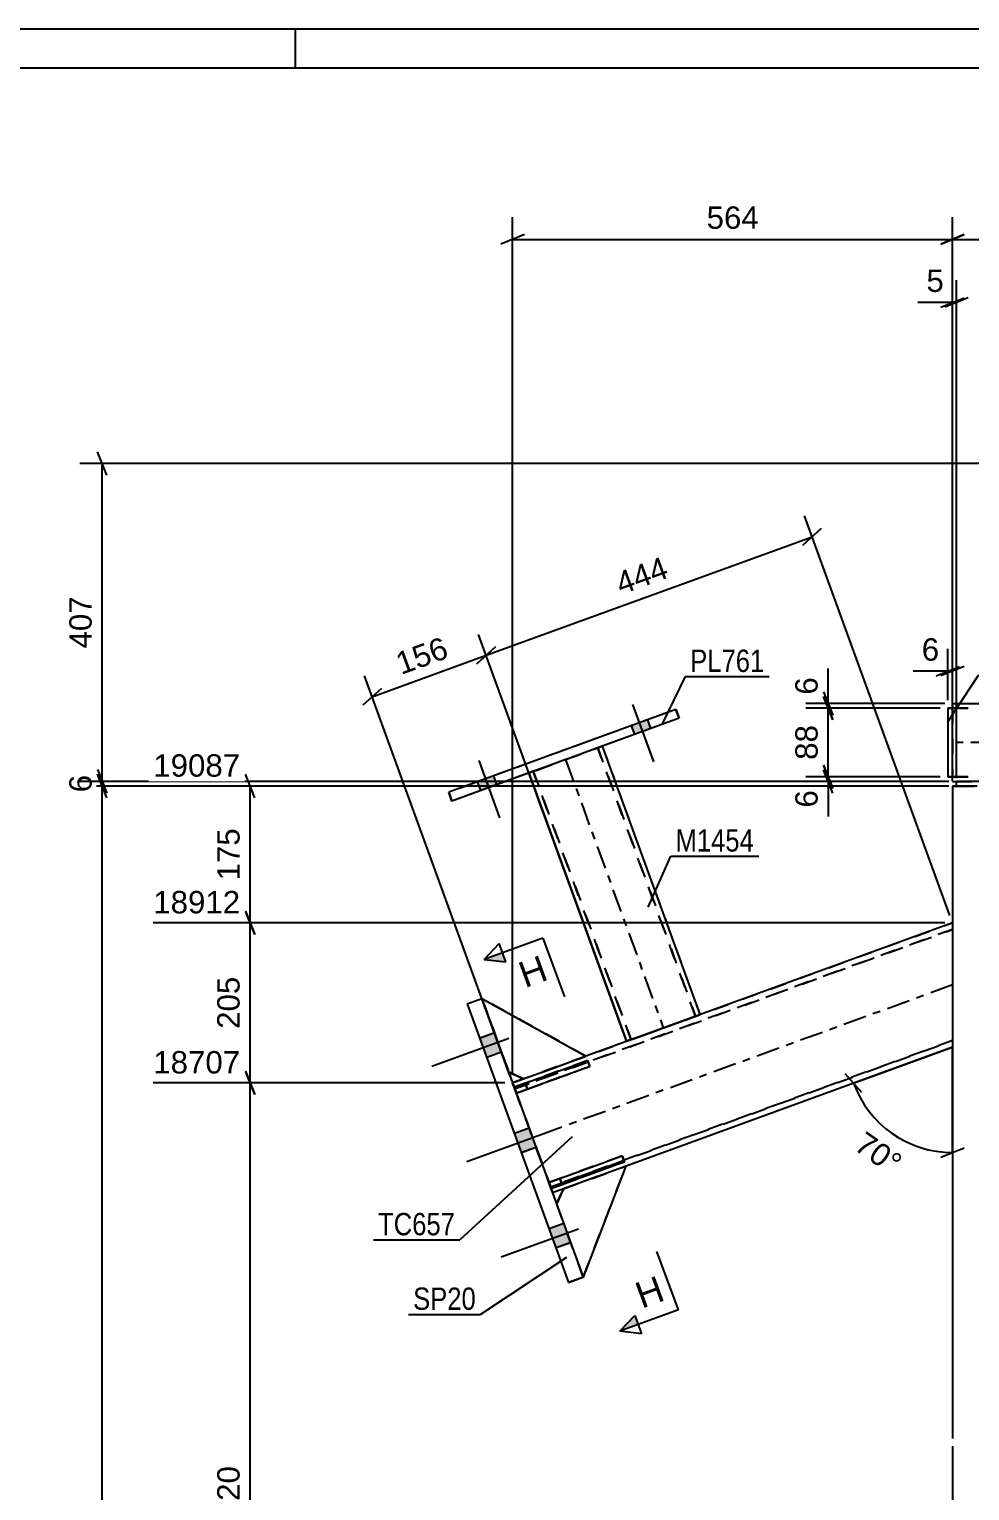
# Model space of a CAD drawing. Header units: millimetres. Extents: x -214 to 627, y -250 to 344.
# Drawn here: x 173 to 293.5, y 156.2 to 343.5 of the extents above; entities that cross this region are included whole.
import ezdxf

# ---------------------------------------------------------------- set-up
doc = ezdxf.new("R2010")
doc.units = ezdxf.units.MM
doc.linetypes.add('DXK_LINE_DOT2', pattern=[3.9198, 1.9599, -1.9599])
doc.linetypes.add('DXK_LINE_DOT3', pattern=[5.9187, 2.979, -0.9799, 0.9799, -0.9799])
doc.styles.add('Arial', font='ARIAL.TTF', dxfattribs={"height": 0.2})
doc.styles.add('Arial Narrow', font='ARIALN.TTF', dxfattribs={"height": 0.2})

# ---------------------------------------------------------------- blocks, each defined once
blk = doc.blocks.new('Unknown-284856835-1134')
at = {"color": 5, "linetype": 'Continuous'}
for p, q in [((627.14, 343.54), (-213.86, 343.54)), ((207.14, 338.54), (207.14, 343.54)), ((622.14, 338.54), (-208.86, 338.54))]:
    blk.add_line(p, q, dxfattribs=at)
blk = doc.blocks.new('Part-284856835-5132 - 5050')
at = {"color": 2, "linetype": 'Continuous'}
for p, q in [((249.49, 197.82), (241.5, 194.92)), ((244.03, 183.6), (249.49, 197.82)), ((249.49, 197.82), (249.49, 197.82)), ((241.5, 194.92), (240.6, 192.99)), ((241.5, 194.92), (241.5, 194.92)), ((244.02, 183.6), (244.02, 183.6)), ((244.02, 183.6), (244.02, 183.6)), ((244.02, 183.6), (244.02, 183.6))]:
    blk.add_line(p, q, dxfattribs=at)
at = {"color": 7, "linetype": 'DXK_LINE_DOT2'}
for p, q in [((241.5, 194.92), (249.49, 197.82)), ((244.03, 183.6), (249.49, 197.82)), ((240.6, 192.99), (241.5, 194.92)), ((244.02, 183.6), (240.6, 192.99)), ((240.6, 192.99), (240.6, 192.99)), ((244.02, 183.6), (240.6, 192.99)), ((244.02, 183.6), (244.03, 183.6)), ((244.02, 183.6), (244.03, 183.6))]:
    blk.add_line(p, q, dxfattribs=at)
blk = doc.blocks.new('Part-284856835-5064 - 5050')
at = {"color": 2, "linetype": 'Continuous'}
for p, q in [((231.03, 219.31), (244.36, 211.92)), ((236.37, 209.01), (244.36, 211.92)), ((244.36, 211.92), (244.36, 211.92)), ((234.45, 209.91), (236.37, 209.01)), ((236.37, 209.01), (236.37, 209.01))]:
    blk.add_line(p, q, dxfattribs=at)
at = {"color": 7, "linetype": 'DXK_LINE_DOT2'}
for p, q in [((234.45, 209.91), (231.03, 219.31)), ((231.03, 219.31), (244.36, 211.92)), ((231.03, 219.31), (231.03, 219.31)), ((231.03, 219.31), (234.45, 209.91)), ((244.36, 211.92), (236.37, 209.01)), ((236.37, 209.01), (234.45, 209.91)), ((234.45, 209.91), (234.45, 209.91))]:
    blk.add_line(p, q, dxfattribs=at)
blk = doc.blocks.new('Part-284856835-5065 - 5050')
at = {"color": 7, "linetype": 'DXK_LINE_DOT2'}
for p, q in [((249.01, 199.14), (239.61, 195.71)), ((241.02, 196.23), (249.01, 199.14)), ((249.01, 199.14), (249.28, 198.39)), ((239.89, 194.96), (249.28, 198.39)), ((249.28, 198.39), (241.29, 195.48)), ((239.61, 195.72), (241.02, 196.23)), ((239.61, 195.71), (239.61, 195.72)), ((239.61, 195.72), (239.89, 194.97)), ((239.61, 195.71), (239.89, 194.96)), ((241.29, 195.48), (239.89, 194.97)), ((239.89, 194.96), (239.89, 194.97)), ((241.02, 196.23), (241.29, 195.48))]:
    blk.add_line(p, q, dxfattribs=at)
blk = doc.blocks.new('Part-284856835-5066 - 5050')
at = {"color": 7, "linetype": 'DXK_LINE_DOT2'}
for p, q in [((244.56, 211.35), (235.17, 207.93)), ((235.44, 207.18), (244.84, 210.6)), ((236.57, 208.45), (244.56, 211.35)), ((244.84, 210.6), (236.85, 207.69)), ((244.56, 211.35), (244.84, 210.6)), ((235.17, 207.93), (236.57, 208.45)), ((235.17, 207.93), (235.17, 207.93)), ((235.17, 207.93), (235.44, 207.18)), ((236.57, 208.45), (236.85, 207.69)), ((235.17, 207.93), (235.44, 207.18)), ((236.85, 207.69), (235.44, 207.18)), ((235.44, 207.18), (235.44, 207.18))]:
    blk.add_line(p, q, dxfattribs=at)
blk = doc.blocks.new('Part-284856835-5067 - 5050')
at = {"color": 2, "linetype": 'Continuous'}
for p, q in [((239.61, 195.72), (249.01, 199.14)), ((249.28, 198.39), (249.01, 199.14)), ((249.28, 198.39), (239.89, 194.97)), ((239.89, 194.97), (239.61, 195.72)), ((239.89, 194.97), (241.29, 195.48))]:
    blk.add_line(p, q, dxfattribs=at)
at = {"color": 7, "linetype": 'DXK_LINE_DOT2'}
for p, q in [((249.01, 199.14), (241.02, 196.23)), ((241.29, 195.48), (249.28, 198.39)), ((241.02, 196.23), (239.61, 195.72)), ((239.89, 194.97), (239.61, 195.72)), ((239.61, 195.72), (239.61, 195.72)), ((239.89, 194.97), (239.89, 194.97)), ((241.29, 195.48), (241.02, 196.23))]:
    blk.add_line(p, q, dxfattribs=at)
blk = doc.blocks.new('Part-284856835-5121 - 5050')
at = {"color": 2, "linetype": 'Continuous'}
for p, q in [((229.15, 218.62), (231.03, 219.31)), ((231.03, 219.31), (244.02, 183.6)), ((229.15, 218.62), (229.15, 218.62)), ((229.15, 218.62), (229.15, 218.62)), ((229.15, 218.62), (242.14, 182.91)), ((229.15, 218.62), (242.14, 182.92)), ((244.02, 183.6), (242.14, 182.92)), ((242.14, 182.91), (244.02, 183.59)), ((244.02, 183.59), (244.02, 183.6)), ((244.02, 183.59), (244.02, 183.59)), ((242.14, 182.92), (242.14, 182.91))]:
    blk.add_line(p, q, dxfattribs=at)
at = {"color": 7, "linetype": 'DXK_LINE_DOT2'}
for p in [(229.15, 218.62), (231.03, 219.31), (244.02, 183.59)]:
    blk.add_line(p, (231.03, 219.3), dxfattribs=at)
blk = doc.blocks.new('Part-284856835-5068 - 5050')
at = {"color": 2, "linetype": 'Continuous'}
for p, q in [((235.17, 207.94), (244.56, 211.36)), ((244.84, 210.6), (235.44, 207.19)), ((244.84, 210.6), (244.56, 211.36)), ((235.44, 207.19), (235.17, 207.94)), ((235.44, 207.18), (236.85, 207.7))]:
    blk.add_line(p, q, dxfattribs=at)
at = {"color": 7, "linetype": 'DXK_LINE_DOT2'}
for p, q in [((244.56, 211.36), (236.57, 208.45)), ((236.85, 207.7), (244.84, 210.6)), ((236.57, 208.45), (235.17, 207.94)), ((235.44, 207.18), (235.17, 207.94)), ((235.17, 207.94), (235.17, 207.94)), ((236.85, 207.7), (236.57, 208.45)), ((235.44, 207.19), (235.44, 207.18))]:
    blk.add_line(p, q, dxfattribs=at)
blk = doc.blocks.new('Part-284856835-5133 - 5050')
at = {"color": 7, "linetype": 'DXK_LINE_DOT2'}
for p, q in [((234.45, 209.91), (231.03, 219.3)), ((231.03, 219.3), (244.36, 211.92)), ((231.03, 219.3), (231.03, 219.3)), ((231.03, 219.3), (234.45, 209.91)), ((244.36, 211.92), (231.03, 219.3)), ((244.36, 211.92), (236.37, 209.01)), ((236.37, 209.01), (244.36, 211.92)), ((244.36, 211.92), (244.36, 211.92)), ((236.37, 209.01), (234.45, 209.91)), ((234.45, 209.91), (234.45, 209.91)), ((234.45, 209.91), (234.45, 209.91)), ((236.37, 209.01), (236.37, 209.01)), ((236.37, 209.01), (236.37, 209.01))]:
    blk.add_line(p, q, dxfattribs=at)
at = {"color": 2, "linetype": 'Continuous'}
blk.add_line((234.45, 209.91), (236.37, 209.01), dxfattribs=at)
blk = doc.blocks.new('Part-284856835-5100 - 5050')
at = {"color": 7, "linetype": 'DXK_LINE_DOT2'}
for p, q in [((234.96, 208.5), (291.34, 229.02)), ((291.34, 229.02), (291.34, 229.02)), ((291.34, 229.02), (291.34, 213.06)), ((235.23, 207.75), (291.34, 228.17)), ((291.34, 228.17), (235.23, 207.75)), ((239.82, 195.15), (291.34, 213.91)), ((291.34, 213.91), (239.82, 195.16)), ((244.36, 211.92), (236.37, 209.01)), ((234.96, 208.5), (234.96, 208.5)), ((235, 208.39), (234.96, 208.5)), ((234.96, 208.5), (235, 208.38)), ((235.12, 208.06), (235, 208.39)), ((235, 208.38), (235.12, 208.06)), ((235.3, 207.57), (235.12, 208.06)), ((235.12, 208.06), (235.23, 207.75)), ((235.23, 207.75), (239.8, 195.21)), ((235.23, 207.75), (235.23, 207.75)), ((235.23, 207.75), (235.25, 207.69)), ((235.25, 207.69), (235.23, 207.75)), ((235.25, 207.69), (235.31, 207.53)), ((235.4, 207.28), (235.25, 207.69)), ((235.3, 207.57), (239.75, 195.33)), ((235.31, 207.53), (235.4, 207.28)), ((235.4, 207.28), (239.65, 195.62)), ((235.4, 207.28), (239.65, 195.62)), ((249.49, 197.82), (241.5, 194.92)), ((249.49, 197.82), (241.5, 194.91)), ((239.65, 195.62), (239.8, 195.21)), ((239.74, 195.37), (239.65, 195.62)), ((239.8, 195.21), (239.74, 195.37)), ((239.93, 194.84), (239.75, 195.33)), ((239.8, 195.21), (239.82, 195.16)), ((239.82, 195.15), (239.8, 195.21)), ((239.8, 195.21), (239.93, 194.84)), ((239.82, 195.16), (239.82, 195.15)), ((239.93, 194.84), (240.05, 194.52)), ((240.05, 194.52), (239.93, 194.84)), ((240.05, 194.52), (240.09, 194.4)), ((240.09, 194.4), (240.05, 194.52)), ((240.09, 194.4), (240.09, 194.4)), ((240.09, 194.4), (240.09, 194.4))]:
    blk.add_line(p, q, dxfattribs=at)
at = {"color": 2, "linetype": 'Continuous'}
for p, q in [((291.34, 229.02), (244.36, 211.92)), ((291.34, 213.06), (249.49, 197.82)), ((291.34, 213.06), (249.49, 197.82)), ((236.37, 209.01), (234.96, 208.5)), ((241.5, 194.92), (240.09, 194.4)), ((241.5, 194.91), (240.09, 194.4))]:
    blk.add_line(p, q, dxfattribs=at)
at = {"color": 7, "linetype": 'DXK_LINE_DOT3'}
blk.add_line((291.34, 221.04), (237.53, 201.45), dxfattribs=at)
blk = doc.blocks.new('Bolt-284856835-5122 - 5050')
at = {"linetype": 'Continuous'}
for points in [[(233.52, 212.44), (232.63, 214.89), (230.76, 214.2), (231.64, 211.76)], [(233.52, 212.45), (232.63, 214.89), (230.76, 214.2), (231.64, 211.76)], [(233.52, 212.45), (232.63, 214.89), (230.76, 214.21), (231.64, 211.76)], [(237.97, 200.23), (237.08, 202.67), (235.2, 201.99), (236.09, 199.54)], [(237.97, 200.23), (237.08, 202.67), (235.2, 201.99), (236.09, 199.55)], [(242.42, 188.01), (241.53, 190.46), (239.65, 189.77), (240.54, 187.33)], [(242.42, 188.02), (241.53, 190.46), (239.65, 189.77), (240.54, 187.33)], [(242.42, 188.01), (241.53, 190.45), (239.65, 189.77), (240.54, 187.33)]]:
    blk.add_hatch(color=1, dxfattribs=at).paths.add_polyline_path(points)
at = {"color": 1, "linetype": 'Continuous'}
for p, q in [((234.49, 214.18), (224.62, 210.59)), ((234.49, 214.18), (224.62, 210.59)), ((234.49, 214.18), (224.62, 210.59)), ((232.63, 214.89), (230.76, 214.2)), ((232.63, 214.89), (230.76, 214.2)), ((232.63, 214.89), (230.76, 214.21)), ((233.52, 212.45), (231.64, 211.76)), ((233.52, 212.45), (231.64, 211.76)), ((233.52, 212.44), (231.64, 211.76)), ((237.08, 202.67), (235.2, 201.99)), ((237.08, 202.67), (235.2, 201.99)), ((238.94, 201.97), (229.07, 198.37)), ((238.94, 201.96), (229.07, 198.37)), ((237.97, 200.23), (236.09, 199.54)), ((237.97, 200.23), (236.09, 199.55)), ((243.38, 189.75), (233.51, 186.15)), ((243.38, 189.75), (233.51, 186.16)), ((243.38, 189.75), (233.51, 186.16)), ((241.53, 190.46), (239.65, 189.77)), ((241.53, 190.46), (239.65, 189.77)), ((241.53, 190.45), (239.65, 189.77)), ((242.42, 188.02), (240.54, 187.33)), ((242.42, 188.01), (240.54, 187.33)), ((242.42, 188.01), (240.54, 187.33))]:
    blk.add_line(p, q, dxfattribs=at)
blk = doc.blocks.new('Part-284856835-5131 - 5050')
at = {"color": 7, "linetype": 'DXK_LINE_DOT2'}
for p, q in [((249.49, 197.82), (241.5, 194.91)), ((241.5, 194.91), (249.49, 197.82)), ((244.02, 183.6), (249.49, 197.82)), ((244.02, 183.6), (249.49, 197.82)), ((249.49, 197.82), (249.49, 197.82)), ((241.5, 194.91), (240.6, 192.99)), ((240.6, 192.99), (241.5, 194.91)), ((241.5, 194.91), (241.5, 194.91)), ((244.02, 183.6), (240.6, 192.99)), ((240.6, 192.99), (240.6, 192.99)), ((244.02, 183.6), (240.6, 192.99))]:
    blk.add_line(p, q, dxfattribs=at)
at = {"color": 2, "linetype": 'Continuous'}
blk.add_line((244.02, 183.6), (244.02, 183.6), dxfattribs=at)
blk.add_line((244.02, 183.6), (244.02, 183.6), dxfattribs=at)
blk.add_line((244.02, 183.6), (244.02, 183.6), dxfattribs=at)
blk = doc.blocks.new('Part-284856835-5146 - 5050')
at = {"color": 2, "linetype": 'Continuous'}
for p, q in [((390.84, 247.14), (291.84, 247.14)), ((291.84, 246.54), (291.84, 247.14)), ((291.84, 246.54), (294.1, 246.54)), ((390.84, 246.54), (388.58, 246.54)), ((390.84, 246.54), (390.84, 247.14))]:
    blk.add_line(p, q, dxfattribs=at)
at = {"color": 7, "linetype": 'DXK_LINE_DOT2'}
for p, q in [((291.84, 247.12), (390.84, 247.12)), ((291.84, 246.52), (291.84, 246.54)), ((291.84, 246.52), (291.84, 246.54)), ((390.84, 246.52), (291.84, 246.52)), ((388.58, 246.54), (294.1, 246.54)), ((390.84, 246.52), (390.84, 246.54)), ((390.84, 246.54), (390.84, 246.52))]:
    blk.add_line(p, q, dxfattribs=at)
blk = doc.blocks.new('Part-284856835-5156 - 5050')
at = {"color": 2, "linetype": 'Continuous'}
for p, q in [((291.34, 246.54), (291.34, 162.91)), ((291.34, 246.54), (291.71, 246.54)), ((291.71, 246.54), (291.84, 246.54)), ((291.34, 161.91), (291.34, 45.48))]:
    blk.add_line(p, q, dxfattribs=at)
at = {"color": 7, "linetype": 'DXK_LINE_DOT2'}
for p, q in [((291.71, 246.52), (291.34, 246.52)), ((292.75, 246.52), (291.71, 246.52)), ((291.84, 246.54), (292.75, 246.54)), ((292.75, 246.54), (294.1, 246.54)), ((294.31, 246.52), (292.75, 246.52))]:
    blk.add_line(p, q, dxfattribs=at)
blk = doc.blocks.new('Part-284856835-5292 - 5050')
at = {"color": 2, "linetype": 'Continuous'}
for p, q in [((255.89, 256.36), (226.77, 245.75)), ((256.3, 255.23), (227.18, 244.62)), ((256.3, 255.23), (246.44, 251.63)), ((255.89, 256.36), (256.3, 255.23)), ((256.3, 255.23), (256.3, 255.23)), ((256.3, 255.23), (256.3, 255.23)), ((237.04, 248.21), (227.18, 244.61)), ((227.18, 244.62), (226.77, 245.75)), ((226.77, 245.74), (227.18, 244.61)), ((227.18, 244.61), (227.18, 244.62))]:
    blk.add_line(p, q, dxfattribs=at)
at = {"color": 7, "linetype": 'DXK_LINE_DOT2'}
for p, q in [((255.89, 256.35), (226.77, 245.74)), ((255.89, 256.35), (255.89, 256.36)), ((256.3, 255.23), (255.89, 256.35)), ((246.44, 251.63), (237.04, 248.21)), ((226.77, 245.75), (226.77, 245.74))]:
    blk.add_line(p, q, dxfattribs=at)
blk = doc.blocks.new('Part-284856835-5307 - 5050')
at = {"color": 7, "linetype": 'DXK_LINE_DOT2'}
for p, q in [((238.17, 248.63), (245.31, 251.23)), ((238.17, 248.63), (245.31, 251.23)), ((238.17, 248.63), (245.31, 251.23)), ((238.17, 248.63), (245.31, 251.23)), ((245.31, 251.23), (245.74, 251.39)), ((245.74, 251.39), (245.31, 251.23)), ((245.31, 251.23), (245.52, 251.31)), ((245.52, 251.31), (245.31, 251.23)), ((245.52, 251.31), (245.71, 251.38)), ((245.71, 251.38), (245.52, 251.31)), ((245.71, 251.38), (245.83, 251.42)), ((245.83, 251.42), (245.71, 251.38)), ((245.74, 251.39), (246.11, 251.52)), ((246.11, 251.52), (245.74, 251.39)), ((245.83, 251.42), (245.87, 251.44)), ((245.87, 251.44), (245.83, 251.42)), ((245.87, 251.44), (245.87, 251.44)), ((258.4, 217.04), (245.87, 251.44)), ((245.87, 251.44), (258.4, 217.04)), ((246.11, 251.52), (246.35, 251.61)), ((246.35, 251.61), (246.11, 251.52)), ((246.35, 251.61), (246.44, 251.64)), ((246.44, 251.64), (246.35, 251.61)), ((246.44, 251.64), (246.44, 251.64)), ((246.44, 251.64), (246.44, 251.64)), ((246.44, 251.64), (258.97, 217.25)), ((237.13, 248.25), (237.04, 248.22)), ((237.04, 248.22), (237.13, 248.25)), ((237.04, 248.22), (237.04, 248.22)), ((249.57, 213.83), (237.04, 248.22)), ((237.04, 248.22), (237.04, 248.21)), ((237.37, 248.34), (237.13, 248.25)), ((237.13, 248.25), (237.37, 248.34)), ((237.74, 248.47), (237.37, 248.34)), ((237.37, 248.34), (237.74, 248.47)), ((237.6, 248.42), (237.65, 248.44)), ((237.65, 248.44), (237.6, 248.43)), ((237.6, 248.42), (237.6, 248.43)), ((237.6, 248.43), (250.13, 214.03)), ((250.13, 214.03), (237.6, 248.42)), ((237.77, 248.49), (237.65, 248.44)), ((237.65, 248.44), (237.77, 248.48)), ((238.17, 248.63), (237.74, 248.47)), ((237.74, 248.47), (238.17, 248.63)), ((237.77, 248.48), (237.95, 248.55)), ((237.95, 248.55), (237.77, 248.49)), ((237.95, 248.55), (238.17, 248.63)), ((238.17, 248.63), (237.95, 248.55)), ((250.7, 214.24), (257.84, 216.84)), ((250.7, 214.24), (257.84, 216.84)), ((257.84, 216.84), (258.27, 216.99)), ((257.84, 216.84), (258.05, 216.92)), ((258.05, 216.92), (258.27, 217)), ((258.27, 217), (258.36, 217.03)), ((258.27, 216.99), (258.36, 217.03)), ((258.36, 217.03), (258.4, 217.04)), ((258.36, 217.03), (258.4, 217.04)), ((258.97, 217.25), (258.97, 217.25)), ((249.57, 213.83), (249.57, 213.83)), ((250.27, 214.08), (250.13, 214.03)), ((250.13, 214.03), (250.18, 214.05)), ((250.18, 214.05), (250.3, 214.09)), ((250.27, 214.08), (250.7, 214.24)), ((250.3, 214.09), (250.48, 214.16)), ((250.48, 214.16), (250.7, 214.24))]:
    blk.add_line(p, q, dxfattribs=at)
at = {"color": 2, "linetype": 'Continuous'}
for p, q in [((246.44, 251.64), (258.97, 217.25)), ((237.04, 248.21), (249.57, 213.83)), ((250.7, 214.24), (257.84, 216.84)), ((250.7, 214.24), (257.84, 216.84)), ((258.27, 217), (257.84, 216.84)), ((258.05, 216.92), (257.84, 216.84)), ((258.24, 216.98), (258.05, 216.92)), ((258.36, 217.03), (258.24, 216.98)), ((258.64, 217.13), (258.27, 217)), ((258.4, 217.04), (258.36, 217.03)), ((258.4, 217.04), (258.64, 217.13)), ((258.4, 217.04), (258.4, 217.04)), ((258.4, 217.04), (258.4, 217.04)), ((258.64, 217.13), (258.88, 217.22)), ((258.88, 217.22), (258.64, 217.13)), ((258.88, 217.22), (258.97, 217.25)), ((258.97, 217.25), (258.88, 217.22)), ((249.66, 213.86), (249.57, 213.83)), ((249.57, 213.83), (249.66, 213.86)), ((249.57, 213.83), (249.57, 213.83)), ((249.9, 213.95), (249.66, 213.86)), ((249.66, 213.86), (249.9, 213.95)), ((250.27, 214.08), (249.9, 213.95)), ((250.13, 214.03), (249.9, 213.95)), ((250.18, 214.05), (250.13, 214.03)), ((250.13, 214.03), (250.13, 214.03)), ((250.13, 214.03), (250.13, 214.03)), ((250.3, 214.09), (250.18, 214.05)), ((250.7, 214.24), (250.27, 214.08)), ((250.48, 214.16), (250.3, 214.09)), ((250.7, 214.24), (250.48, 214.16))]:
    blk.add_line(p, q, dxfattribs=at)
at = {"color": 7, "linetype": 'DXK_LINE_DOT3'}
blk.add_line((241.74, 249.93), (254.27, 215.54), dxfattribs=at)
blk = doc.blocks.new('Bolt-284856835-5318 - 5050')
at = {"linetype": 'Continuous'}
for points in [[(252.23, 255.02), (250.16, 254.27), (250.57, 253.14), (252.64, 253.89)], [(232.5, 247.83), (230.43, 247.08), (230.84, 245.95), (232.91, 246.7)]]:
    blk.add_hatch(color=1, dxfattribs=at).paths.add_polyline_path(points)
at = {"color": 1, "linetype": 'Continuous'}
for p, q in [((250.34, 256.99), (253.01, 249.66)), ((252.23, 255.02), (252.64, 253.89)), ((250.16, 254.27), (250.57, 253.14)), ((230.61, 249.8), (233.28, 242.47)), ((232.5, 247.83), (232.91, 246.7)), ((230.43, 247.08), (230.84, 245.95))]:
    blk.add_line(p, q, dxfattribs=at)
blk = doc.blocks.new('Part-284856835-5335 - 5050')
at = {"color": 2, "linetype": 'Continuous'}
for p, q in [((291.34, 256.53), (290.74, 256.53)), ((290.74, 256.53), (290.74, 247.73)), ((290.74, 247.73), (291.34, 247.73)), ((291.34, 247.73), (290.74, 247.73))]:
    blk.add_line(p, q, dxfattribs=at)
at = {"color": 7, "linetype": 'DXK_LINE_DOT2'}
for p, q in [((290.74, 256.53), (291.34, 256.53)), ((291.34, 256.53), (291.34, 247.73)), ((290.74, 247.73), (290.74, 247.73)), ((290.74, 247.73), (290.74, 247.73)), ((291.34, 247.73), (291.34, 247.73))]:
    blk.add_line(p, q, dxfattribs=at)
blk = doc.blocks.new('Part-284856835-5355 - 5050')
at = {"color": 2, "linetype": 'Continuous'}
for p, q in [((291.34, 257.13), (328.99, 257.13)), ((291.34, 257.13), (291.34, 255.93)), ((343.28, 257.13), (338.99, 257.13)), ((391.34, 257.13), (353.28, 257.13)), ((391.34, 257.13), (391.34, 257.04)), ((391.34, 257.04), (391.34, 247.13)), ((291.34, 247.22), (291.34, 255.93)), ((291.34, 247.22), (291.34, 247.13)), ((291.34, 247.13), (291.84, 247.13)), ((291.34, 247.13), (291.84, 247.13)), ((391.34, 247.13), (390.84, 247.13)), ((391.34, 247.13), (390.84, 247.13))]:
    blk.add_line(p, q, dxfattribs=at)
at = {"color": 7, "linetype": 'DXK_LINE_DOT2'}
for p, q in [((291.34, 257.13), (391.34, 257.13)), ((291.34, 257.13), (291.34, 257.13)), ((328.99, 257.13), (338.99, 257.13)), ((353.28, 257.13), (343.28, 257.13)), ((391.34, 257.13), (391.34, 257.13)), ((291.34, 256.53), (391.34, 256.53)), ((391.34, 256.53), (291.34, 256.53)), ((291.34, 256.53), (291.34, 256.53)), ((291.34, 256.53), (291.34, 256.48)), ((291.34, 256.48), (291.34, 256.16)), ((391.34, 256.53), (391.34, 256.53)), ((391.34, 256.48), (391.34, 256.53)), ((291.34, 248.33), (291.34, 248.33)), ((291.34, 248.33), (291.34, 248.33)), ((291.34, 248.33), (291.34, 248.33)), ((291.34, 247.73), (391.34, 247.73)), ((391.34, 247.73), (291.34, 247.73)), ((291.34, 247.73), (291.34, 247.73)), ((391.34, 248.33), (391.34, 248.33)), ((391.34, 248.33), (391.34, 248.33)), ((391.34, 248.33), (391.34, 248.33)), ((391.34, 247.73), (391.34, 247.73)), ((291.34, 247.13), (291.34, 247.13)), ((291.34, 247.13), (291.34, 247.13)), ((390.84, 247.13), (291.84, 247.13)), ((390.84, 247.13), (291.84, 247.13)), ((391.34, 247.13), (391.34, 247.13)), ((391.34, 247.13), (391.34, 247.13))]:
    blk.add_line(p, q, dxfattribs=at)
at = {"color": 7, "linetype": 'DXK_LINE_DOT3'}
blk.add_line((391.34, 252.13), (291.34, 252.13), dxfattribs=at)
blk = doc.blocks.new('Bolt-284856835-5376 - 5050')
at = {"linetype": 'Continuous'}
for points in [[(252.23, 255.02), (250.16, 254.27), (250.57, 253.14), (252.64, 253.9)], [(232.5, 247.83), (230.43, 247.08), (230.84, 245.95), (232.91, 246.71)]]:
    blk.add_hatch(color=1, dxfattribs=at).paths.add_polyline_path(points)
at = {"color": 1, "linetype": 'Continuous'}
for p, q in [((250.34, 257), (253.01, 249.67)), ((252.23, 255.02), (252.64, 253.9)), ((250.16, 254.27), (250.57, 253.14)), ((230.61, 249.81), (233.28, 242.48)), ((232.5, 247.83), (232.91, 246.71)), ((230.43, 247.08), (230.84, 245.95))]:
    blk.add_line(p, q, dxfattribs=at)
blk = doc.blocks.new('StraightDimension-284856835-5796 - 5050')
at = {"color": 7, "linetype": 'Continuous'}
for p, q in [((291.34, 247.53), (291.34, 319.46)), ((391.34, 247.53), (391.34, 319.46)), ((292.84, 317.21), (289.84, 316.01)), ((291.34, 316.61), (391.34, 316.61)), ((389.84, 316.01), (392.84, 317.21))]:
    blk.add_line(p, q, dxfattribs=at)
at = {"color": 0}
blk.add_wipeout([(346.39, 317.36), (346.39, 321.56), (336.3, 321.56), (336.3, 317.36)], dxfattribs=at)
at = {"color": 3, "style": 'Arial'}
blk.add_text('1000', height=2.865, dxfattribs=at).set_placement((336.9, 317.96))
blk = doc.blocks.new('StraightDimension-284856835-5774 - 5050')
at = {"color": 7, "linetype": 'Continuous'}
for p, q in [((230.36, 262.22), (232.77, 264.38)), ((249.23, 214.76), (230.59, 265.98)), ((216.95, 257.98), (231.56, 263.3)), ((234.62, 209.44), (215.97, 260.66)), ((218.15, 259.06), (215.75, 256.91))]:
    blk.add_line(p, q, dxfattribs=at)
at = {"color": 0}
blk.add_wipeout([(227.7, 262.69), (226.26, 266.64), (218.86, 263.95), (220.3, 260)], dxfattribs=at)
at = {"color": 3, "style": 'Arial'}
blk.add_text('156', height=2.865, rotation=20.002, dxfattribs=at).set_placement((220.66, 260.77))
blk = doc.blocks.new('StraightDimension-284856835-5519 - 5050')
at = {"color": 7, "linetype": 'Continuous'}
for p, q in [((182.96, 245.04), (181.76, 248.04)), ((290.84, 246.54), (179.51, 246.54)), ((182.36, -5.53), (182.36, 246.54))]:
    blk.add_line(p, q, dxfattribs=at)
blk = doc.blocks.new('StraightDimension-284856835-5524 - 5050')
at = {"color": 7, "linetype": 'Continuous'}
for p, q in [((181.76, 248.64), (182.96, 245.64)), ((182.96, 245.04), (181.76, 248.04)), ((290.84, 247.14), (179.51, 247.14)), ((290.84, 246.54), (179.51, 246.54)), ((182.36, 246.54), (182.36, 247.14))]:
    blk.add_line(p, q, dxfattribs=at)
at = {"color": 0}
blk.add_wipeout([(181.61, 248.55), (177.41, 248.55), (177.41, 245.13), (181.61, 245.13)], dxfattribs=at)
at = {"color": 3, "style": 'Arial'}
blk.add_text('6', height=2.87, rotation=90.0002, dxfattribs=at).set_placement((181.01, 245.73))
blk = doc.blocks.new('StraightDimension-284856835-5530 - 5050')
at = {"color": 7, "linetype": 'Continuous'}
for p, q in [((182.96, 286.37), (181.76, 289.37)), ((337.99, 287.87), (179.51, 287.87)), ((182.36, 247.14), (182.36, 287.87)), ((181.76, 248.64), (182.96, 245.64)), ((290.84, 247.14), (179.51, 247.14))]:
    blk.add_line(p, q, dxfattribs=at)
at = {"color": 0}
blk.add_wipeout([(181.61, 271.44), (177.41, 271.44), (177.41, 263.57), (181.61, 263.57)], dxfattribs=at)
at = {"color": 3, "style": 'Arial'}
blk.add_text('407', height=2.865, rotation=90.0002, dxfattribs=at).set_placement((181.01, 264.17))
blk = doc.blocks.new('StraightDimension-284856835-5542 - 5050')
at = {"color": 7, "linetype": 'Continuous'}
for p, q in [((274.8, 258.63), (276, 255.63)), ((290.34, 257.13), (272.55, 257.13)), ((276, 255.03), (274.8, 258.03)), ((275.4, 256.53), (275.4, 257.13)), ((289.74, 256.53), (272.55, 256.53))]:
    blk.add_line(p, q, dxfattribs=at)
at = {"color": 0}
blk.add_wipeout([(274.65, 261.08), (270.45, 261.08), (270.45, 257.65), (274.65, 257.65)], dxfattribs=at)
at = {"color": 7, "linetype": 'Continuous'}
blk.add_line((275.4, 257.13), (275.4, 261.6), dxfattribs=at)
blk.add_line((275.4, 257.13), (275.4, 261.6), dxfattribs=at)
at = {"color": 3, "style": 'Arial'}
blk.add_text('6', height=2.87, rotation=90.0002, dxfattribs=at).set_placement((274.05, 258.25))
blk = doc.blocks.new('StraightDimension-284856835-5552 - 5050')
at = {"color": 7, "linetype": 'Continuous'}
for p, q in [((274.8, 258.03), (276, 255.03)), ((289.74, 256.53), (272.55, 256.53)), ((275.4, 247.73), (275.4, 256.53)), ((276, 246.23), (274.8, 249.23)), ((289.74, 247.73), (272.55, 247.73))]:
    blk.add_line(p, q, dxfattribs=at)
at = {"color": 0}
blk.add_wipeout([(274.65, 254.95), (270.45, 254.95), (270.45, 249.3), (274.65, 249.3)], dxfattribs=at)
at = {"color": 3, "style": 'Arial'}
blk.add_text('88', height=2.865, rotation=90.0002, dxfattribs=at).set_placement((274.05, 249.9))
blk = doc.blocks.new('StraightDimension-284856835-5562 - 5050')
at = {"color": 7, "linetype": 'Continuous'}
for p, q in [((274.8, 249.23), (276, 246.23)), ((289.74, 247.73), (272.55, 247.73)), ((276, 245.63), (274.8, 248.63)), ((275.4, 247.13), (275.4, 247.73)), ((290.34, 247.13), (272.55, 247.13))]:
    blk.add_line(p, q, dxfattribs=at)
at = {"color": 0}
blk.add_wipeout([(274.65, 246.6), (270.45, 246.6), (270.45, 243.18), (274.65, 243.18)], dxfattribs=at)
at = {"color": 7, "linetype": 'Continuous'}
blk.add_line((275.4, 247.13), (275.4, 242.65), dxfattribs=at)
blk.add_line((275.4, 247.13), (275.4, 242.65), dxfattribs=at)
at = {"color": 3, "style": 'Arial'}
blk.add_text('6', height=2.87, rotation=90.0002, dxfattribs=at).set_placement((274.05, 243.78))
blk = doc.blocks.new('StraightDimension-284856835-5600 - 5050')
at = {"color": 7, "linetype": 'Continuous'}
for p, q in [((291.34, 247.54), (291.34, 311.37)), ((291.84, 247.54), (291.84, 311.37)), ((289.84, 307.92), (292.84, 309.12)), ((293.34, 309.12), (290.34, 307.92)), ((291.34, 308.52), (291.84, 308.52))]:
    blk.add_line(p, q, dxfattribs=at)
at = {"color": 0}
blk.add_wipeout([(290.82, 309.27), (290.82, 313.47), (287.39, 313.47), (287.39, 309.27)], dxfattribs=at)
at = {"color": 7, "linetype": 'Continuous'}
blk.add_line((291.34, 308.52), (286.87, 308.52), dxfattribs=at)
blk.add_line((291.34, 308.52), (286.87, 308.52), dxfattribs=at)
at = {"color": 3, "style": 'Arial'}
blk.add_text('5', height=2.87, dxfattribs=at).set_placement((287.99, 309.87))
blk = doc.blocks.new('StraightDimension-284856835-5608 - 5050')
at = {"color": 7, "linetype": 'Continuous'}
for p, q in [((201.92, 227.52), (200.72, 230.52)), ((290.34, 229.02), (188.91, 229.02)), ((201.32, 208.5), (201.32, 229.02)), ((200.72, 210), (201.92, 207)), ((233.96, 208.5), (188.91, 208.5))]:
    blk.add_line(p, q, dxfattribs=at)
at = {"color": 0, "linetype": 'Continuous'}
blk.add_wipeout([(200.62, 229.62), (200.62, 233.82), (188.31, 233.82), (188.31, 229.62)], dxfattribs=at)
at = {"color": 0}
blk.add_wipeout([(200.57, 222.69), (196.37, 222.69), (196.37, 214.82), (200.57, 214.82)], dxfattribs=at)
at = {"color": 3, "linetype": 'Continuous', "style": 'Arial'}
blk.add_text('18912', height=2.865, dxfattribs=at).set_placement((188.91, 230.22))
at = {"color": 3, "style": 'Arial'}
blk.add_text('205', height=2.865, rotation=90.0002, dxfattribs=at).set_placement((199.97, 215.42))
blk = doc.blocks.new('StraightDimension-284856835-5614 - 5050')
at = {"color": 7, "linetype": 'Continuous'}
for p, q in [((201.92, 207), (200.72, 210)), ((233.96, 208.5), (188.91, 208.5)), ((201.32, 101.33), (201.32, 208.5)), ((290.34, 101.33), (188.91, 101.33)), ((200.72, 102.83), (201.92, 99.83))]:
    blk.add_line(p, q, dxfattribs=at)
at = {"color": 0, "linetype": 'Continuous'}
blk.add_wipeout([(200.62, 209.1), (200.62, 213.3), (188.31, 213.3), (188.31, 209.1)], dxfattribs=at)
at = {"color": 0}
blk.add_wipeout([(200.57, 159.96), (196.37, 159.96), (196.37, 149.87), (200.57, 149.87)], dxfattribs=at)
at = {"color": 3, "linetype": 'Continuous', "style": 'Arial'}
blk.add_text('18707', height=2.865, dxfattribs=at).set_placement((188.91, 209.7))
at = {"color": 3, "style": 'Arial'}
blk.add_text('3120', height=2.865, rotation=90.0002, dxfattribs=at).set_placement((199.97, 150.47))
blk = doc.blocks.new('StraightDimension-284856835-5630 - 5050')
at = {"color": 7, "linetype": 'Continuous'}
for p, q in [((201.92, 245.04), (200.72, 248.04)), ((290.34, 246.54), (188.91, 246.54)), ((201.32, 229.02), (201.32, 246.54)), ((200.72, 230.52), (201.92, 227.52)), ((290.34, 229.02), (188.91, 229.02))]:
    blk.add_line(p, q, dxfattribs=at)
at = {"color": 0, "linetype": 'Continuous'}
blk.add_wipeout([(200.62, 247.14), (200.62, 251.34), (188.31, 251.34), (188.31, 247.14)], dxfattribs=at)
at = {"color": 0}
blk.add_wipeout([(200.57, 241.71), (196.37, 241.71), (196.37, 233.84), (200.57, 233.84)], dxfattribs=at)
at = {"color": 3, "linetype": 'Continuous', "style": 'Arial'}
blk.add_text('19087', height=2.865, dxfattribs=at).set_placement((188.91, 247.74))
at = {"color": 3, "style": 'Arial'}
blk.add_text('175', height=2.865, rotation=90.0002, dxfattribs=at).set_placement((199.97, 234.44))
blk = doc.blocks.new('StraightDimension-284856835-5638 - 5050')
at = {"color": 7, "linetype": 'Continuous'}
for p, q in [((290.74, 257.53), (290.74, 264.11)), ((291.34, 257.53), (291.34, 264.11)), ((289.24, 260.66), (292.24, 261.86)), ((292.84, 261.86), (289.84, 260.66)), ((290.74, 261.26), (291.34, 261.26))]:
    blk.add_line(p, q, dxfattribs=at)
at = {"color": 0}
blk.add_wipeout([(290.22, 262.01), (290.22, 266.21), (286.79, 266.21), (286.79, 262.01)], dxfattribs=at)
at = {"color": 7, "linetype": 'Continuous'}
blk.add_line((290.74, 261.26), (286.27, 261.26), dxfattribs=at)
blk.add_line((290.74, 261.26), (286.27, 261.26), dxfattribs=at)
at = {"color": 3, "style": 'Arial'}
blk.add_text('6', height=2.87, dxfattribs=at).set_placement((287.39, 262.61))
blk = doc.blocks.new('AngleDimension-284856835-5656 - 5050')
at = {"color": 7, "linetype": 'Continuous'}
for p, q in [((278.65, 208.44), (291.34, 213.06)), ((290.4, 212.72), (278.65, 208.44)), ((291.34, 199.56), (291.34, 213.06)), ((279.73, 207.24), (277.58, 209.65)), ((289.84, 198.96), (292.84, 200.16))]:
    blk.add_line(p, q, dxfattribs=at)
blk.add_arc((291.34, 213.06), 13.5, 200, 270, dxfattribs=at)
at = {"color": 0}
blk.add_wipeout([(283.64, 195.74), (286.05, 199.18), (280.11, 203.34), (277.7, 199.9)], dxfattribs=at)
at = {"color": 3, "style": 'Arial'}
blk.add_text('70°', height=2.865, rotation=-35.002, dxfattribs=at).set_placement((278.54, 200.05))
blk = doc.blocks.new('StraightDimension-284856835-5766 - 5050')
at = {"color": 7, "linetype": 'Continuous'}
for p, q in [((291, 229.96), (272.36, 281.18)), ((272.13, 277.43), (274.54, 279.58)), ((231.56, 263.3), (273.33, 278.5)), ((232.77, 264.38), (230.36, 262.22)), ((249.23, 214.76), (230.59, 265.98))]:
    blk.add_line(p, q, dxfattribs=at)
at = {"color": 0}
blk.add_wipeout([(255.89, 272.95), (254.45, 276.9), (247.06, 274.21), (248.49, 270.26)], dxfattribs=at)
at = {"color": 3, "style": 'Arial'}
blk.add_text('444', height=2.865, rotation=20.002, dxfattribs=at).set_placement((248.85, 271.03))
blk = doc.blocks.new('StraightDimension-284856835-5792 - 5050')
at = {"color": 7, "linetype": 'Continuous'}
for p, q in [((234.96, 209.5), (234.96, 319.46)), ((291.34, 247.53), (291.34, 319.46)), ((236.46, 317.21), (233.46, 316.01)), ((234.96, 316.61), (291.34, 316.61)), ((289.84, 316.01), (292.84, 317.21))]:
    blk.add_line(p, q, dxfattribs=at)
at = {"color": 0}
blk.add_wipeout([(267.09, 317.36), (267.09, 321.56), (259.22, 321.56), (259.22, 317.36)], dxfattribs=at)
at = {"color": 3, "style": 'Arial'}
blk.add_text('564', height=2.865, dxfattribs=at).set_placement((259.82, 317.96))
blk = doc.blocks.new('StraightDimension-284856835-9375 - 5050')
at = {"color": 7, "linetype": 'Continuous'}
for p, q in [((318.19, 282.73), (316.99, 285.73)), ((327.99, 284.23), (314.74, 284.23)), ((317.59, 257.13), (317.59, 284.23)), ((316.99, 258.63), (318.19, 255.63)), ((292.34, 257.13), (319.99, 257.13))]:
    blk.add_line(p, q, dxfattribs=at)
at = {"color": 0}
blk.add_wipeout([(316.84, 274.61), (312.64, 274.61), (312.64, 266.74), (316.84, 266.74)], dxfattribs=at)
at = {"color": 3, "style": 'Arial'}
blk.add_text('271', height=2.865, rotation=90.0002, dxfattribs=at).set_placement((316.24, 267.34))
blk = doc.blocks.new('Mark-284856835-5117 - 5050')
at = {"color": 0}
blk.add_wipeout([(230.25, 179.4), (230.25, 182.4), (222.21, 182.4), (222.21, 179.4)], dxfattribs=at)
blk.add_wipeout([(230.25, 179.4), (230.25, 182.4), (222.21, 182.4), (222.21, 179.4)], dxfattribs=at)
at = {"color": 30, "linetype": 'Continuous'}
for p in [(241.85, 186.09), (221.61, 178.8)]:
    blk.add_line(p, (230.85, 178.8), dxfattribs=at)
at = {"color": 3, "style": 'Arial Narrow'}
blk.add_text('SP20', height=2.863, dxfattribs=at).set_placement((222.21, 179.4))
blk = doc.blocks.new('Mark-284856835-5096 - 5050')
at = {"color": 0}
blk.add_wipeout([(227.59, 188.96), (227.59, 191.96), (217.72, 191.96), (217.72, 188.96)], dxfattribs=at)
blk.add_wipeout([(227.59, 188.96), (227.59, 191.96), (217.72, 191.96), (217.72, 188.96)], dxfattribs=at)
at = {"color": 30, "linetype": 'Continuous'}
for p in [(242.58, 201.56), (217.12, 188.36)]:
    blk.add_line(p, (228.19, 188.36), dxfattribs=at)
at = {"color": 3, "style": 'Arial Narrow'}
blk.add_text('TC657', height=2.863, dxfattribs=at).set_placement((217.72, 188.96))
blk = doc.blocks.new('Mark-284856835-5288 - 5050')
at = {"color": 0}
blk.add_wipeout([(267.23, 261.16), (267.23, 264.16), (257.72, 264.16), (257.72, 261.16)], dxfattribs=at)
blk.add_wipeout([(267.23, 261.16), (267.23, 264.16), (257.72, 264.16), (257.72, 261.16)], dxfattribs=at)
at = {"color": 30, "linetype": 'Continuous'}
for p, q in [((254.14, 254.44), (257.12, 260.56)), ((257.12, 260.56), (267.83, 260.56))]:
    blk.add_line(p, q, dxfattribs=at)
at = {"color": 3, "style": 'Arial Narrow'}
blk.add_text('PL761', height=2.863, dxfattribs=at).set_placement((257.72, 261.16))
blk = doc.blocks.new('Mark-284856835-5303 - 5050')
at = {"color": 0}
blk.add_wipeout([(265.89, 238.14), (265.89, 241.14), (255.84, 241.14), (255.84, 238.14)], dxfattribs=at)
blk.add_wipeout([(265.89, 238.14), (265.89, 241.14), (255.84, 241.14), (255.84, 238.14)], dxfattribs=at)
at = {"color": 30, "linetype": 'Continuous'}
for p, q in [((252.33, 231.01), (255.24, 237.54)), ((255.24, 237.54), (266.49, 237.54))]:
    blk.add_line(p, q, dxfattribs=at)
at = {"color": 3, "style": 'Arial Narrow'}
blk.add_text('M1454', height=2.863, dxfattribs=at).set_placement((255.84, 238.14))
blk = doc.blocks.new('Mark-284856835-5331 - 5050')
at = {"color": 0}
blk.add_wipeout([(304.79, 261.37), (304.79, 264.37), (295.28, 264.37), (295.28, 261.37)], dxfattribs=at)
blk.add_wipeout([(304.79, 261.37), (304.79, 264.37), (295.28, 264.37), (295.28, 261.37)], dxfattribs=at)
at = {"color": 30, "linetype": 'Continuous'}
for p, q in [((290.74, 254.78), (294.68, 260.77)), ((294.68, 260.77), (305.39, 260.77))]:
    blk.add_line(p, q, dxfattribs=at)
at = {"color": 3, "style": 'Arial Narrow'}
blk.add_text('PL773', height=2.863, dxfattribs=at).set_placement((295.28, 261.37))
blk = doc.blocks.new('SectionMark-284856835-5848 - 5050')
at = {"linetype": 'Continuous'}
blk.add_hatch(color=6, dxfattribs=at).paths.add_polyline_path([(233.68, 225.16), (234.11, 223.99), (231.33, 224.31)])
at = {"color": 6, "linetype": 'Continuous'}
for p, q in [((231.33, 224.31), (233.25, 226.34)), ((234.11, 223.99), (233.25, 226.34)), ((231.33, 224.31), (234.11, 223.99)), ((251.46, 176.33), (248.68, 176.65))]:
    blk.add_line(p, q, dxfattribs=at)
at = {"color": 0, "linetype": 'Continuous'}
for points in [[(239.7, 221.77), (238.51, 225.06), (235.34, 223.91), (236.54, 220.62)], [(254.66, 180.69), (253.47, 183.98), (250.3, 182.82), (251.5, 179.54)]]:
    blk.add_wipeout(points, dxfattribs=at)
at = {"linetype": 'Continuous'}
blk.add_hatch(color=6, dxfattribs=at).paths.add_polyline_path([(250.61, 178.68), (251.03, 177.51), (248.68, 176.65)])
at = {"color": 6, "linetype": 'Continuous'}
for p, q in [((238.85, 227.05), (231.33, 224.31)), ((238.85, 227.05), (241.59, 219.53)), ((256.2, 179.39), (253.46, 186.9)), ((256.2, 179.39), (248.68, 176.65)), ((248.68, 176.65), (250.61, 178.68)), ((250.61, 178.68), (251.46, 176.33))]:
    blk.add_line(p, q, dxfattribs=at)
at = {"color": 3, "linetype": 'Continuous', "style": 'Arial'}
for p in [(236.54, 220.62), (251.5, 179.54)]:
    blk.add_text('H', height=3.34, rotation=20.0077, dxfattribs=at).set_placement(p)

msp = doc.modelspace()

# ---------------------------------------------------------------- block references
for name in ['Unknown-284856835-1134', 'Bolt-284856835-5376 - 5050', 'Bolt-284856835-5318 - 5050', 'Part-284856835-5355 - 5050', 'Part-284856835-5292 - 5050', 'Part-284856835-5335 - 5050', 'Part-284856835-5307 - 5050', 'Part-284856835-5156 - 5050', 'Part-284856835-5146 - 5050', 'Part-284856835-5100 - 5050', 'Part-284856835-5121 - 5050', 'Part-284856835-5064 - 5050', 'Part-284856835-5133 - 5050', 'Bolt-284856835-5122 - 5050', 'Part-284856835-5068 - 5050', 'Part-284856835-5066 - 5050', 'Part-284856835-5065 - 5050', 'Part-284856835-5067 - 5050', 'Part-284856835-5132 - 5050', 'Part-284856835-5131 - 5050']:
    msp.add_blockref(name, (0, 0))

# ---------------------------------------------------------------- next in the draw order: block references
for name in ['StraightDimension-284856835-5796 - 5050', 'StraightDimension-284856835-5774 - 5050']:
    msp.add_blockref(name, (0, 0))

# ---------------------------------------------------------------- next in the draw order: block references
msp.add_blockref('StraightDimension-284856835-5519 - 5050', (0, 0))

# ---------------------------------------------------------------- next in the draw order: block references
for name in ['StraightDimension-284856835-5524 - 5050', 'StraightDimension-284856835-5608 - 5050']:
    msp.add_blockref(name, (0, 0))

# ---------------------------------------------------------------- next in the draw order: block references
for name in ['StraightDimension-284856835-5530 - 5050', 'StraightDimension-284856835-5614 - 5050']:
    msp.add_blockref(name, (0, 0))

# ---------------------------------------------------------------- next in the draw order: block references
for name in ['StraightDimension-284856835-5542 - 5050', 'AngleDimension-284856835-5656 - 5050', 'Mark-284856835-5096 - 5050', 'Mark-284856835-5117 - 5050']:
    msp.add_blockref(name, (0, 0))

# ---------------------------------------------------------------- next in the draw order: block references
msp.add_blockref('StraightDimension-284856835-5552 - 5050', (0, 0))

# ---------------------------------------------------------------- next in the draw order: block references
msp.add_blockref('StraightDimension-284856835-5562 - 5050', (0, 0))

# ---------------------------------------------------------------- next in the draw order: block references
msp.add_blockref('StraightDimension-284856835-5600 - 5050', (0, 0))

# ---------------------------------------------------------------- next in the draw order: block references
for name in ['StraightDimension-284856835-5638 - 5050', 'StraightDimension-284856835-5630 - 5050']:
    msp.add_blockref(name, (0, 0))

# ---------------------------------------------------------------- next in the draw order: block references
msp.add_blockref('StraightDimension-284856835-5766 - 5050', (0, 0))

# ---------------------------------------------------------------- next in the draw order: block references
msp.add_blockref('StraightDimension-284856835-5792 - 5050', (0, 0))

# ---------------------------------------------------------------- next in the draw order: block references
for name in ['StraightDimension-284856835-9375 - 5050', 'Mark-284856835-5288 - 5050', 'Mark-284856835-5303 - 5050', 'SectionMark-284856835-5848 - 5050']:
    msp.add_blockref(name, (0, 0))

# ---------------------------------------------------------------- next in the draw order: block references
msp.add_blockref('Mark-284856835-5331 - 5050', (0, 0))

doc.saveas('drawing.dxf')
